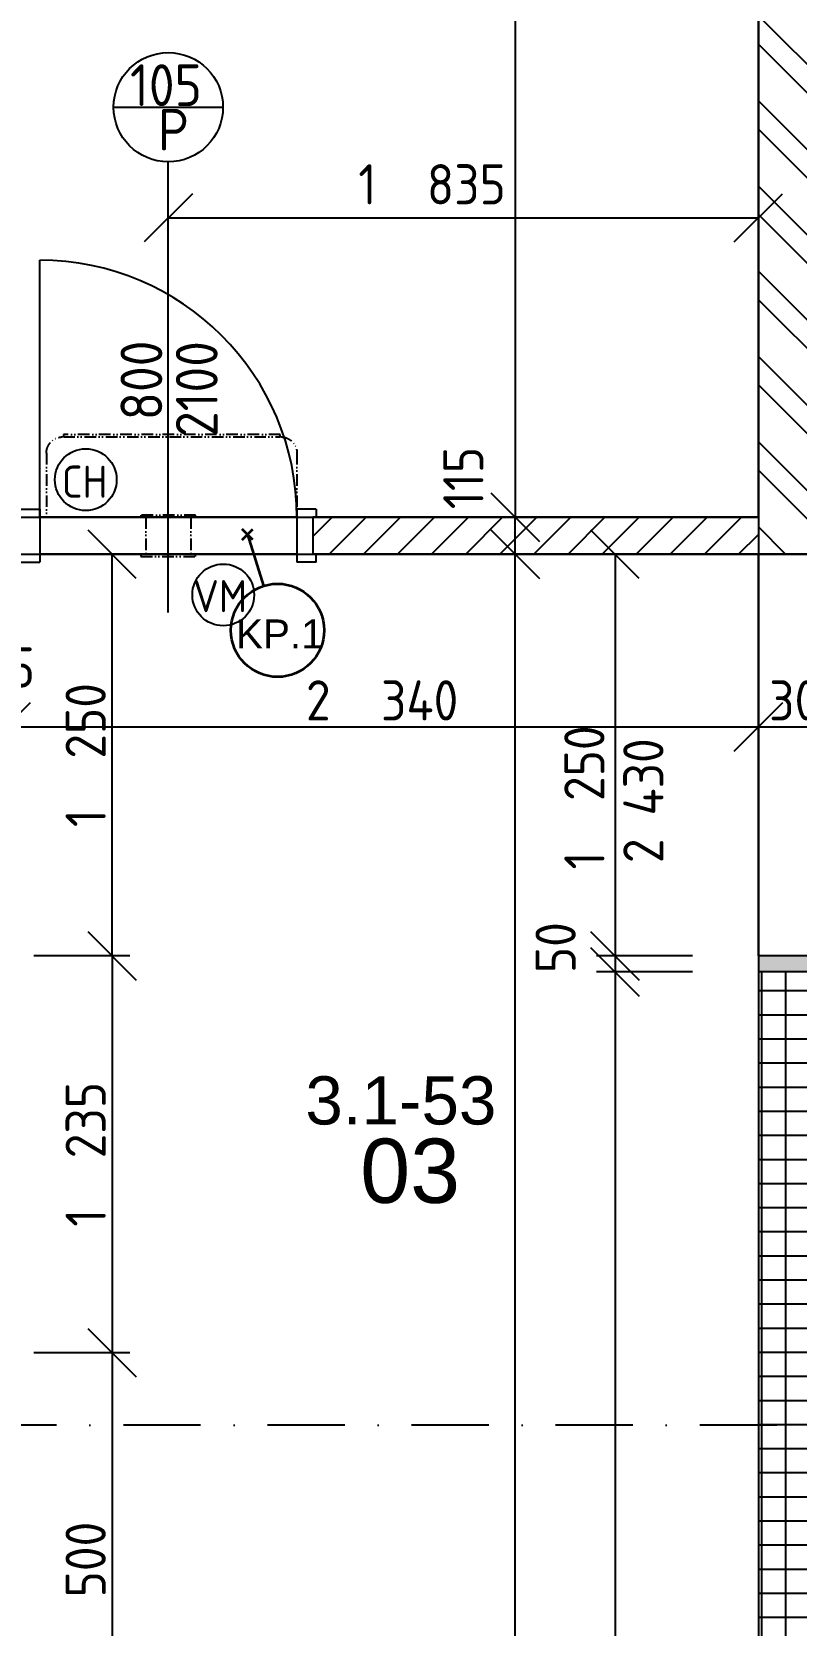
# Model space of a CAD drawing. Extents: x 4511820 to 5180432, y -1526536 to -944957.
# Drawn here: x 5011782 to 5014158, y -1163197 to -1158239 of the extents above; entities that cross this region are included whole.
import ezdxf

# ---------------------------------------------------------------- set-up
doc = ezdxf.new("R2010")
doc.units = 0
doc.header["$MEASUREMENT"] = 0
doc.linetypes.add('ACAD_ISO12W100', pattern=[22, 12, -3, 0.5, -3, 0.5, -3])
doc.linetypes.add('BODKOCIARKOVANA_3', pattern=[5.6, 3, -1.3, 0, -1.3])
doc.layers.get('0').update_dxf_attribs({"linetype": 'CONTINUOUS'})
doc.layers.get('Defpoints').update_dxf_attribs({"color": 61, "linetype": 'CONTINUOUS'})
for name, color, linetype in [('DVERE', 45, 'CONTINUOUS'), ('KÓTY', 4, 'CONTINUOUS'), ('MÚRY', 1, 'CONTINUOUS'), ('osi', 253, 'CONTINUOUS'), ('Plochy', 41, 'CONTINUOUS'), ('POPIS', 7, 'CONTINUOUS'), ('TENKÁ', 7, 'CONTINUOUS'), ('ZZ-chladenie', 133, 'CONTINUOUS'), ('zz-vetr', 52, 'CONTINUOUS'), ('ŠRAFY', 82, 'CONTINUOUS')]:
    doc.layers.add(name, color=color, linetype=linetype)
doc.layers.add('preklady', color=74, linetype='CONTINUOUS', lineweight=35)
doc.styles.add('ARIAL', font='arial.ttf')
doc.styles.add('STYLE1', font='isocp.shx')
doc.dimstyles.new('STANDARD-50', dxfattribs={"dimtxt": 125, "dimasz": 150, "dimexe": 10, "dimexo": 200, "dimgap": 20, "dimtad": 1, "dimdsep": 46, "dimlunit": 6, "dimtxsty": 'STYLE1', "dimblk1": 'OBLIQUE', "dimblk2": 'OBLIQUE', "dimsah": 1, "dimcen": 2.5, "dimse1": 1, "dimse2": 1, "dimadec": 0, "dimazin": 0, "dimtfac": 1, "dimtmove": 1, "dimatfit": 3, "dimldrblk": 'OBLIQUE', "dimfxl": 1, "dimtolj": 1, "dimtzin": 0, "dimarcsym": 0})

# ---------------------------------------------------------------- blocks, each defined once
blk = doc.blocks.new('_OBLIQUE')
at = {"color": 0, "linetype": 'ByBlock'}
blk.add_line((-0.5, -0.5), (0.5, 0.5), dxfattribs=at)
blk = doc.blocks.new('*D18864')
at = {"layer": 'Defpoints', "color": 0}
for p in [(5012330, -1162349.2), (5012031.5, -1163849.2), (5012330, -1163849.2)]:
    blk.add_point(p, dxfattribs=at)
at = {"layer": 'KÓTY', "color": 0, "lineweight": -2}
blk.add_line((5012031.5, -1162349.2), (5012031.5, -1163849.2), dxfattribs=at)
at = {"layer": 'KÓTY', "color": 0, "linetype": 'ByBlock', "lineweight": -2, "xscale": 150, "yscale": 150, "zscale": 150}
for p, rotation in [((5012031.5, -1162349.2), 90), ((5012031.5, -1163849.2), 270)]:
    blk.add_blockref('_OBLIQUE', p, dxfattribs=dict(at, rotation=rotation))
at = {"layer": 'KÓTY', "color": 0, "insert": (5011949, -1163099.2), "char_height": 125, "attachment_point": 5, "rotation": 90, "style": 'STYLE1'}
blk.add_mtext('\\A1;1ﾠ500', dxfattribs=at)
blk = doc.blocks.new('*D18867')
at = {"layer": 'Defpoints', "color": 0}
for p in [(5011701, -1161114.2), (5011701, -1162349.2), (5012031.5, -1162349.2)]:
    blk.add_point(p, dxfattribs=at)
at = {"layer": 'KÓTY', "color": 0, "lineweight": -2}
blk.add_line((5012031.5, -1161114.2), (5012031.5, -1162349.2), dxfattribs=at)
at = {"layer": 'KÓTY', "color": 0, "linetype": 'ByBlock', "lineweight": -2, "xscale": 150, "yscale": 150, "zscale": 150}
for p, rotation in [((5012031.5, -1161114.2), 90), ((5012031.5, -1162349.2), 270)]:
    blk.add_blockref('_OBLIQUE', p, dxfattribs=dict(at, rotation=rotation))
at = {"layer": 'KÓTY', "color": 0, "insert": (5011949, -1161731.7), "char_height": 125, "attachment_point": 5, "rotation": 90, "style": 'STYLE1'}
blk.add_mtext('\\A1;1ﾠ235', dxfattribs=at)
blk = doc.blocks.new('*D18868')
at = {"layer": 'Defpoints', "color": 0}
for p in [(5011701, -1159864.2), (5012031.5, -1159864.2), (5011701, -1161114.2)]:
    blk.add_point(p, dxfattribs=at)
at = {"layer": 'KÓTY', "color": 0, "lineweight": -2}
blk.add_line((5012031.5, -1161114.2), (5012031.5, -1159864.2), dxfattribs=at)
at = {"layer": 'KÓTY', "color": 0, "linetype": 'ByBlock', "lineweight": -2, "xscale": 150, "yscale": 150, "zscale": 150}
for p, rotation in [((5012031.5, -1159864.2), 90), ((5012031.5, -1161114.2), 270)]:
    blk.add_blockref('_OBLIQUE', p, dxfattribs=dict(at, rotation=rotation))
at = {"layer": 'KÓTY', "color": 0, "insert": (5011949, -1160489.2), "char_height": 125, "attachment_point": 5, "rotation": 90, "style": 'STYLE1'}
blk.add_mtext('\\A1;1ﾠ250', dxfattribs=at)
blk = doc.blocks.new('*D18870')
at = {"layer": 'Defpoints', "color": 0}
for p in [(5012834.5, -1156114.2), (5012834.5, -1159749.2), (5013285, -1159749.2)]:
    blk.add_point(p, dxfattribs=at)
at = {"layer": 'KÓTY', "color": 0, "lineweight": -2}
blk.add_line((5013285, -1156114.2), (5013285, -1159749.2), dxfattribs=at)
at = {"layer": 'KÓTY', "color": 0, "linetype": 'ByBlock', "lineweight": -2, "xscale": 150, "yscale": 150, "zscale": 150}
for p, rotation in [((5013285, -1156114.2), 90), ((5013285, -1159749.2), 270)]:
    blk.add_blockref('_OBLIQUE', p, dxfattribs=dict(at, rotation=rotation))
at = {"layer": 'KÓTY', "color": 0, "insert": (5013202.5, -1157931.7), "char_height": 125, "attachment_point": 5, "rotation": 90, "style": 'STYLE1'}
blk.add_mtext('\\A1;3ﾠ635', dxfattribs=at)
blk = doc.blocks.new('*D18871')
at = {"layer": 'Defpoints', "color": 0}
for p in [(5013285, -1159749.2), (5013549.5, -1159749.2), (5013549.5, -1159864.2)]:
    blk.add_point(p, dxfattribs=at)
at = {"layer": 'KÓTY', "color": 0, "lineweight": -2}
blk.add_line((5013285, -1159864.2), (5013285, -1159749.2), dxfattribs=at)
at = {"layer": 'KÓTY', "color": 0, "linetype": 'ByBlock', "lineweight": -2, "xscale": 150, "yscale": 150, "zscale": 150}
for p, rotation in [((5013285, -1159749.2), 90), ((5013285, -1159864.2), 270)]:
    blk.add_blockref('_OBLIQUE', p, dxfattribs=dict(at, rotation=rotation))
at = {"layer": 'KÓTY', "color": 0, "insert": (5013123.5, -1159627), "char_height": 125, "attachment_point": 5, "rotation": 90, "style": 'STYLE1'}
blk.add_mtext('\\A1;115', dxfattribs=at)
blk = doc.blocks.new('*D18876')
at = {"layer": 'Defpoints', "color": 0}
for p in [(5011586, -1160401.5), (5011701, -1160401.5), (5011701, -1160401.5)]:
    blk.add_point(p, dxfattribs=at)
at = {"layer": 'KÓTY', "color": 0, "lineweight": -2}
blk.add_line((5011586, -1160401.5), (5011701, -1160401.5), dxfattribs=at)
at = {"layer": 'KÓTY', "color": 0, "linetype": 'ByBlock', "lineweight": -2, "xscale": 150, "yscale": 150, "zscale": 150, "rotation": 180}
blk.add_blockref('_OBLIQUE', (5011586, -1160401.5), dxfattribs=at)
at = {"layer": 'KÓTY', "color": 0, "linetype": 'ByBlock', "lineweight": -2, "xscale": 150, "yscale": 150, "zscale": 150}
blk.add_blockref('_OBLIQUE', (5011701, -1160401.5), dxfattribs=at)
at = {"layer": 'KÓTY', "color": 0, "insert": (5011694.3, -1160216.5), "char_height": 125, "attachment_point": 5, "style": 'STYLE1'}
blk.add_mtext('\\A1;115', dxfattribs=at)
blk = doc.blocks.new('*D18877')
at = {"layer": 'Defpoints', "color": 0}
for p in [(5011701, -1160401.5), (5014041, -1160401.5), (5014041, -1160401.5)]:
    blk.add_point(p, dxfattribs=at)
at = {"layer": 'KÓTY', "color": 0, "lineweight": -2}
blk.add_line((5011701, -1160401.5), (5014041, -1160401.5), dxfattribs=at)
at = {"layer": 'KÓTY', "color": 0, "linetype": 'ByBlock', "lineweight": -2, "xscale": 150, "yscale": 150, "zscale": 150, "rotation": 180}
blk.add_blockref('_OBLIQUE', (5011701, -1160401.5), dxfattribs=at)
at = {"layer": 'KÓTY', "color": 0, "linetype": 'ByBlock', "lineweight": -2, "xscale": 150, "yscale": 150, "zscale": 150}
blk.add_blockref('_OBLIQUE', (5014041, -1160401.5), dxfattribs=at)
at = {"layer": 'KÓTY', "color": 0, "insert": (5012871, -1160319), "char_height": 125, "attachment_point": 5, "style": 'STYLE1'}
blk.add_mtext('\\A1;2ﾠ340', dxfattribs=at)
blk = doc.blocks.new('*D18878')
at = {"layer": 'Defpoints', "color": 0}
for p in [(5014041, -1160401.5), (5014341, -1160401.5), (5014341, -1160401.5)]:
    blk.add_point(p, dxfattribs=at)
at = {"layer": 'KÓTY', "color": 0, "lineweight": -2}
blk.add_line((5014041, -1160401.5), (5014341, -1160401.5), dxfattribs=at)
at = {"layer": 'KÓTY', "color": 0, "linetype": 'ByBlock', "lineweight": -2, "xscale": 150, "yscale": 150, "zscale": 150, "rotation": 180}
blk.add_blockref('_OBLIQUE', (5014041, -1160401.5), dxfattribs=at)
at = {"layer": 'KÓTY', "color": 0, "linetype": 'ByBlock', "lineweight": -2, "xscale": 150, "yscale": 150, "zscale": 150}
blk.add_blockref('_OBLIQUE', (5014341, -1160401.5), dxfattribs=at)
at = {"layer": 'KÓTY', "color": 0, "insert": (5014191, -1160319), "char_height": 125, "attachment_point": 5, "style": 'STYLE1'}
blk.add_mtext('\\A1;300', dxfattribs=at)
blk = doc.blocks.new('*D18882')
at = {"layer": 'Defpoints', "color": 0}
for p in [(5012206, -1158643), (5014041, -1158643), (5014041, -1158817.5)]:
    blk.add_point(p, dxfattribs=at)
at = {"layer": 'KÓTY', "color": 0, "lineweight": -2}
blk.add_line((5012206, -1158817.5), (5014041, -1158817.5), dxfattribs=at)
at = {"layer": 'KÓTY', "color": 0, "linetype": 'ByBlock', "lineweight": -2, "xscale": 150, "yscale": 150, "zscale": 150, "rotation": 180}
blk.add_blockref('_OBLIQUE', (5012206, -1158817.5), dxfattribs=at)
at = {"layer": 'KÓTY', "color": 0, "linetype": 'ByBlock', "lineweight": -2, "xscale": 150, "yscale": 150, "zscale": 150}
blk.add_blockref('_OBLIQUE', (5014041, -1158817.5), dxfattribs=at)
at = {"layer": 'KÓTY', "color": 0, "insert": (5013026.5, -1158713), "char_height": 125, "attachment_point": 5, "style": 'STYLE1'}
blk.add_mtext('\\A1;1ﾠ835', dxfattribs=at)
blk = doc.blocks.new('*D18883')
at = {"layer": 'Defpoints', "color": 0}
for p in [(5014126, -1159864.2), (5013595.5, -1161114.2), (5014126, -1161114.2)]:
    blk.add_point(p, dxfattribs=at)
at = {"layer": 'KÓTY', "color": 0, "lineweight": -2}
blk.add_line((5013595.5, -1159864.2), (5013595.5, -1161114.2), dxfattribs=at)
at = {"layer": 'KÓTY', "color": 0, "linetype": 'ByBlock', "lineweight": -2, "xscale": 150, "yscale": 150, "zscale": 150}
for p, rotation in [((5013595.5, -1159864.2), 90), ((5013595.5, -1161114.2), 270)]:
    blk.add_blockref('_OBLIQUE', p, dxfattribs=dict(at, rotation=rotation))
at = {"layer": 'KÓTY', "color": 0, "insert": (5013500, -1160621), "char_height": 125, "attachment_point": 5, "rotation": 90, "style": 'STYLE1'}
blk.add_mtext('\\A1;1ﾠ250', dxfattribs=at)
blk = doc.blocks.new('*D18884')
at = {"layer": 'Defpoints', "color": 0}
for p in [(5014126, -1161114.2), (5013595.5, -1161164.2), (5014126, -1161164.2)]:
    blk.add_point(p, dxfattribs=at)
at = {"layer": 'KÓTY', "color": 0, "lineweight": -2}
blk.add_line((5013595.5, -1161114.2), (5013595.5, -1161164.2), dxfattribs=at)
at = {"layer": 'KÓTY', "color": 0, "linetype": 'ByBlock', "lineweight": -2, "xscale": 150, "yscale": 150, "zscale": 150}
for p, rotation in [((5013595.5, -1161114.2), 90), ((5013595.5, -1161164.2), 270)]:
    blk.add_blockref('_OBLIQUE', p, dxfattribs=dict(at, rotation=rotation))
at = {"layer": 'KÓTY', "color": 0, "insert": (5013410.5, -1161088.4), "char_height": 125, "attachment_point": 5, "rotation": 90, "style": 'STYLE1'}
blk.add_mtext('\\A1;50', dxfattribs=at)
blk = doc.blocks.new('*D18885')
at = {"layer": 'Defpoints', "color": 0}
for p in [(5014126, -1161164.2), (5013595.5, -1169034.2), (5014126, -1169034.2)]:
    blk.add_point(p, dxfattribs=at)
at = {"layer": 'KÓTY', "color": 0, "lineweight": -2}
blk.add_line((5013595.5, -1161164.2), (5013595.5, -1169034.2), dxfattribs=at)
at = {"layer": 'KÓTY', "color": 0, "linetype": 'ByBlock', "lineweight": -2, "xscale": 150, "yscale": 150, "zscale": 150}
for p, rotation in [((5013595.5, -1161164.2), 90), ((5013595.5, -1169034.2), 270)]:
    blk.add_blockref('_OBLIQUE', p, dxfattribs=dict(at, rotation=rotation))
at = {"layer": 'KÓTY', "color": 0, "insert": (5013513, -1165099.2), "char_height": 125, "attachment_point": 5, "rotation": 90, "style": 'STYLE1'}
blk.add_mtext('\\A1;7ﾠ870', dxfattribs=at)
blk = doc.blocks.new('*D18886')
at = {"layer": 'Defpoints', "color": 0}
for p in [(5013285, -1159864.2), (5014041, -1159864.2), (5014041, -1169034.2)]:
    blk.add_point(p, dxfattribs=at)
at = {"layer": 'KÓTY', "color": 0, "lineweight": -2}
blk.add_line((5013285, -1169034.2), (5013285, -1159864.2), dxfattribs=at)
at = {"layer": 'KÓTY', "color": 0, "linetype": 'ByBlock', "lineweight": -2, "xscale": 150, "yscale": 150, "zscale": 150}
for p, rotation in [((5013285, -1159864.2), 90), ((5013285, -1169034.2), 270)]:
    blk.add_blockref('_OBLIQUE', p, dxfattribs=dict(at, rotation=rotation))
at = {"layer": 'KÓTY', "color": 0, "insert": (5013202.5, -1164449.2), "char_height": 125, "attachment_point": 5, "rotation": 90, "style": 'STYLE1'}
blk.add_mtext('\\A1;9ﾠ170', dxfattribs=at)
blk = doc.blocks.new('chlj3')
at = {"layer": 'ZZ-chladenie', "linetype": 'ACAD_ISO12W100', "ltscale": 3}
for p, q in [((5005195.8, -1151691.8), (5005395.8, -1151691.8)), ((5005195.8, -1152470.8), (5005395.8, -1152470.8))]:
    blk.add_line(p, q, dxfattribs=at)
blk.add_lwpolyline([(5005145.8, -1152419.2), (5005138.4, -1152419.2), (5005138.4, -1151744.5), (5005145.8, -1151744.5)], close=True, dxfattribs=at)
for centre, start, end in [((5005195.8, -1151741.8), 90, 180), ((5005195.8, -1152420.8), 180, 270)]:
    blk.add_arc(centre, 50, start, end, dxfattribs=at)

msp = doc.modelspace()

# ---------------------------------------------------------------- hatches: boundary and pattern name
at = {"layer": 'ŠRAFY'}
h = msp.add_hatch(dxfattribs=at)
h.set_pattern_fill('ANSI32', color=256, scale=500, angle=90)
h.set_pattern_definition([(135, (515810.9, 44482.1), (-132.5825215, -132.5825215), []), (135, (515810.9, 44570.48), (-132.5825215, -132.5825215), [])])
h.paths.add_polyline_path([(5014341, -1157874.191), (5014341, -1157699.191), (5014341, -1156114.191), (5014041, -1156114.191), (5014041, -1158259.191), (5014041, -1158374.191), (5014041, -1159749.191), (5014041, -1159864.191), (5014341, -1159864.191), (5014341, -1159749.191), (5014341, -1158904.191), (5014341, -1158789.191)])
at = {"layer": 'ŠRAFY', "ltscale": 0.25}
h = msp.add_hatch(dxfattribs=at)
h.set_pattern_fill('ANSI31', color=256, scale=600, style=0)
h.set_pattern_definition([(45, (515270.5, 303822), (-53.0330086, 53.0330086), [])])
h.paths.add_polyline_path([(5014041, -1159864.191), (5014041, -1159749.191), (5012656, -1159749.191), (5012656, -1159864.191)])
at = {"layer": 'ŠRAFY'}
h = msp.add_hatch(dxfattribs=at)
h.set_pattern_fill('DOTS', color=256, scale=250)
h.paths.add_polyline_path([(5014341, -1161164.191), (5018566, -1161164.191), (5018566, -1161114.191), (5014341, -1161114.191), (5014041, -1161114.191), (5014041, -1161164.191)])
at = {"layer": 'ŠRAFY', "ltscale": 0.25}
h = msp.add_hatch(dxfattribs=at)
h.set_pattern_fill('ANSI37', color=256, scale=600, angle=45)
h.set_pattern_definition([(90, (-3307273.674, 668852.734), (-75, 1e-14), []), (180, (-3307273.674, 668852.734), (-1e-14, -75), [])])
h.paths.add_polyline_path([(5014041, -1161164.191), (5014041, -1163849.191), (5014041, -1169034.191), (5014341, -1169034.191), (5014341, -1163649.191), (5014341, -1163534.191), (5014341, -1162294.191), (5014341, -1162179.191), (5014341, -1161279.191), (5014341, -1161164.191)])

# ---------------------------------------------------------------- linework, layer by layer
at = {"layer": 'DVERE', "ltscale": 0.25}
for p, q in [((5012036, -1158473.035), (5012376, -1158473.035)), ((5012206, -1160045.691), (5012206, -1158643.035)), ((5011806, -1159749.191), (5011806, -1158949.191)), ((5011746, -1159724.191), (5011806, -1159724.191)), ((5011806, -1159724.191), (5011806, -1159889.191)), ((5012666, -1159724.191), (5012606, -1159724.191)), ((5012606, -1159724.191), (5012606, -1159889.191)), ((5012666, -1159724.191), (5012666, -1159749.191)), ((5012606, -1159749.191), (5011806, -1159749.191)), ((5011746, -1159889.191), (5011806, -1159889.191)), ((5012606, -1159864.191), (5011806, -1159864.191)), ((5012666, -1159889.191), (5012606, -1159889.191)), ((5012666, -1159889.191), (5012666, -1159864.191))]:
    msp.add_line(p, q, dxfattribs=at)
msp.add_circle((5012206, -1158473.035), 170, dxfattribs=at)
msp.add_arc((5011806, -1159749.191), 800, 0, 90, dxfattribs=at)
at = {"layer": 'KÓTY'}
for p, q in [((5012086, -1161114.191), (5011787.5, -1161114.191)), ((5013836.5, -1161114.191), (5013538, -1161114.191)), ((5013836.5, -1161164.191), (5013538, -1161164.191)), ((5012086, -1162349.191), (5011787.5, -1162349.191))]:
    msp.add_line(p, q, dxfattribs=at)
at = {"layer": 'MÚRY'}
for p, q in [((5014041, -1156114.191), (5014041, -1159749.191)), ((5014041, -1159749.191), (5012656, -1159749.191)), ((5014856, -1159864.191), (5012656, -1159864.191)), ((5014041, -1161114.191), (5014041, -1169034.191)), ((5018566, -1161114.191), (5014041, -1161114.191))]:
    msp.add_line(p, q, dxfattribs=at)
at = {"layer": 'MÚRY', "ltscale": 0.25}
msp.add_line((5012656, -1159749.191), (5012656, -1159864.191), dxfattribs=at)
at = {"layer": 'osi', "linetype": 'BODKOCIARKOVANA_3', "ltscale": 80}
msp.add_line((5041881, -1162574.191), (4978211, -1162574.191), dxfattribs=at)
at = {"layer": 'Plochy'}
for points in [[(5014041, -1156114.191), (5010871, -1156114.191), (5010871, -1159749.191), (5014041, -1159749.191)], [(5014041, -1161114.191), (5014041, -1159864.191), (5014856, -1159864.191), (5014856, -1159314.191), (5018566, -1159314.191), (5018566, -1161114.191)], [(5009701, -1163089.191), (5009701, -1161114.191), (5011701, -1161114.191), (5011701, -1159864.191), (5014041, -1159864.191), (5014041, -1163849.191), (5011701, -1163849.191), (5011701, -1162349.191), (5011586, -1162349.191), (5011586, -1163089.191)]]:
    msp.add_lwpolyline(points, close=True, dxfattribs=at)
at = {"layer": 'preklady'}
for p, q in [((5012435.382, -1159819.616), (5012468.616, -1159786.382)), ((5012468.617, -1159819.617), (5012435.383, -1159786.383)), ((5012452, -1159803), (5012502.328, -1159962.639))]:
    msp.add_line(p, q, dxfattribs=at)
at = {"layer": 'preklady', "ltscale": 0.25}
msp.add_circle((5012545.925, -1160100.93), 145, dxfattribs=at)
at = {"layer": 'TENKÁ'}
for p, q in [((5014041, -1159749.191), (5014041, -1159864.191)), ((5018566, -1161164.191), (5014041, -1161164.191))]:
    msp.add_line(p, q, dxfattribs=at)
at = {"layer": 'TENKÁ', "linetype": 'ACAD_ISO12W100', "ltscale": 10}
msp.add_line((5014041, -1159864.191), (5014041, -1161114.191), dxfattribs=at)
at = {"layer": 'ZZ-chladenie'}
msp.add_circle((5011949.372, -1159632.129), 96, dxfattribs=at)
at = {"layer": 'zz-vetr', "linetype": 'ACAD_ISO12W100', "lineweight": -2, "ltscale": 3}
for p, q in [((5012136, -1159749.191), (5012136, -1159864.191)), ((5012276, -1159749.191), (5012276, -1159864.191))]:
    msp.add_line(p, q, dxfattribs=at)
for points in [[(5012291, -1159749.191), (5012291, -1159742.191), (5012121, -1159742.191), (5012121, -1159749.191)], [(5012291, -1159871.191), (5012291, -1159864.191), (5012121, -1159864.191), (5012121, -1159871.191)]]:
    msp.add_lwpolyline(points, close=True, dxfattribs=at)
at = {"layer": 'zz-vetr'}
msp.add_circle((5012376.857, -1159990.647), 96, dxfattribs=at)

# ---------------------------------------------------------------- block references
at = {"layer": 'ZZ-chladenie', "xscale": -1, "rotation": 89.99999999999997}
msp.add_blockref('chlj3', (3860135.218, 3845646.63), dxfattribs=at)

# ---------------------------------------------------------------- texts
at = {"layer": 'DVERE', "style": 'STYLE1'}
for s, p in [('105', (5012086.97, -1158469.535)), ('P', (5012173.97, -1158608.172))]:
    msp.add_text(s, height=130, dxfattribs=at).set_placement(p)
at = {"layer": 'KÓTY', "insert": (5013683.494, -1160631.157), "char_height": 125, "attachment_point": 5, "rotation": 90, "style": 'STYLE1'}
msp.add_mtext('\\A1;2 430', dxfattribs=at)
at = {"layer": 'POPIS', "lineweight": 40, "ltscale": 0.25, "style": 'ARIAL'}
for s, height, p in [('3.1-53', 150, (5012632.269, -1161638.77)), ('03', 200, (5012802.811, -1161882.77))]:
    msp.add_text(s, height=height, dxfattribs=at).set_placement(p)
at = {"layer": 'preklady', "linetype": 'Continuous', "lineweight": 20, "style": 'ARIAL'}
msp.add_text('KP.1', height=90, dxfattribs=at).set_placement((5012416.661, -1160157.187))
at = {"layer": 'TENKÁ', "linetype": 'Continuous', "style": 'STYLE1'}
for s, p in [('800', (5012187.417, -1159447.396)), ('2100', (5012359.524, -1159499.17))]:
    msp.add_text(s, height=130, rotation=90, dxfattribs=at).set_placement(p)
at = {"layer": 'ZZ-chladenie', "style": 'STYLE1'}
msp.add_text('CH', height=100, dxfattribs=at).set_placement((5011874.745, -1159688.328))
at = {"layer": 'zz-vetr', "style": 'STYLE1'}
msp.add_text('VM', height=100, dxfattribs=at).set_placement((5012282.55, -1160044.659))

# ---------------------------------------------------------------- dimensions: what is measured, and where the dimension line sits
at = {"layer": 'KÓTY'}
for base, p1, p2, picture, middle in [((5013285, -1159749.191), (5012834.5, -1156114.191), (5012834.5, -1159749.191), '*D18870', (5013202.457, -1157931.691)), ((5012031.5, -1159864.191), (5011701, -1161114.191), (5011701, -1159864.191), '*D18868', (5011948.957, -1160489.191)), ((5013285, -1159864.191), (5014041, -1169034.191), (5014041, -1159864.191), '*D18886', (5013202.457, -1164449.191)), ((5013595.5, -1161164.191), (5014126, -1161114.191), (5014126, -1161164.191), '*D18884', (5013410.5, -1161088.441)), ((5012031.5, -1162349.191), (5011701, -1161114.191), (5011701, -1162349.191), '*D18867', (5011948.957, -1161731.691)), ((5013595.5, -1169034.191), (5014126, -1161164.191), (5014126, -1169034.191), '*D18885', (5013512.957, -1165099.191)), ((5012031.5, -1163849.191), (5012330, -1162349.191), (5012330, -1163849.191), '*D18864', (5011948.957, -1163099.191))]:
    dim = msp.add_linear_dim(base=base, p1=p1, p2=p2, angle=90, dimstyle='STANDARD-50', dxfattribs=at)
    dim.commit()
    dim.dimension.update_dxf_attribs({"geometry": picture, "text_midpoint": middle})
dim = msp.add_linear_dim(base=(5014041, -1158817.5), p1=(5012206, -1158643.035), p2=(5014041, -1158643.035), dimstyle='STANDARD-50', dxfattribs=at)
dim.commit()
dim.dimension.update_dxf_attribs({"geometry": '*D18882', "text_midpoint": (5013026.5, -1158795.5), "dimtype": 160})
for base, p1, p2, picture, middle in [((5013285, -1159749.191), (5013549.5, -1159864.191), (5013549.5, -1159749.191), '*D18871', (5013206, -1159627)), ((5013595.5, -1161114.191), (5014126, -1159864.191), (5014126, -1161114.191), '*D18883', (5013582.5, -1160621))]:
    dim = msp.add_linear_dim(base=base, p1=p1, p2=p2, angle=90, dimstyle='STANDARD-50', dxfattribs=at)
    dim.commit()
    dim.dimension.update_dxf_attribs({"geometry": picture, "text_midpoint": middle, "dimtype": 160})
for base, p1, p2, picture, middle in [((5011701, -1160401.5), (5011586, -1160401.5), (5011701, -1160401.5), '*D18876', (5011694.25, -1160216.5)), ((5014041, -1160401.5), (5011701, -1160401.5), (5014041, -1160401.5), '*D18877', (5012871, -1160318.957)), ((5014341, -1160401.5), (5014041, -1160401.5), (5014341, -1160401.5), '*D18878', (5014191, -1160319))]:
    dim = msp.add_linear_dim(base=base, p1=p1, p2=p2, dimstyle='STANDARD-50', dxfattribs=at)
    dim.commit()
    dim.dimension.update_dxf_attribs({"geometry": picture, "text_midpoint": middle})

doc.saveas('drawing.dxf')
